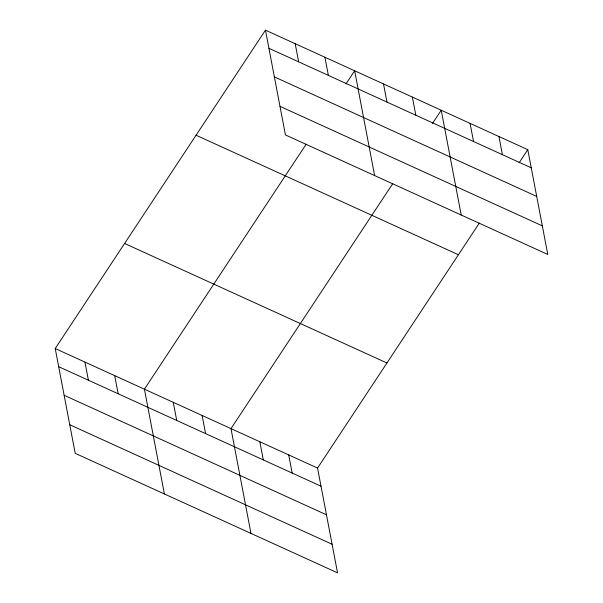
<?xml version="1.0" encoding="UTF-8"?>
<svg xmlns="http://www.w3.org/2000/svg" width="603" height="603" viewBox="0 0 603 603"><rect width="100%" height="100%" fill="white"/><g stroke="black" fill="none" stroke-linecap="round" stroke-linejoin="round"><path stroke-width="0.9" d="M479.332 223.065L317.555 468.064L337.544 572.85L75.209 453.328L55.22 348.542L265.456 30.15L527.791 149.672L547.78 254.458L285.445 134.936L265.456 30.15M306.188 144.177L144.418 389.176L164.4 493.97M345.979 83.923L354.647 70.785L374.636 175.571M392.757 183.621L230.987 428.62L250.976 533.406M432.547 123.359L441.223 110.228L461.212 215.015M519.115 162.802L527.791 149.672M268.915 48.293L531.251 167.815M274.365 76.89L536.708 196.405M279.988 106.347L542.323 225.861M196.073 135.223L458.416 254.737M124.595 243.476L386.938 362.991M55.22 348.542L317.555 468.064M58.679 366.684L321.022 486.206M64.137 395.282L326.472 514.796M69.752 424.738L332.095 544.26M498.937 136.519L502.397 154.669M470.076 123.374L473.536 141.517M412.362 97.083L415.821 115.226M383.508 83.93L386.968 102.08M324.919 57.24L328.379 75.383M295.184 43.695L298.643 61.838M288.701 454.918L292.161 473.061M259.84 441.765L263.307 459.908M202.126 415.475L205.593 433.617M173.272 402.329L176.732 420.472M114.683 375.631L118.143 393.774M84.955 362.086L88.415 380.229"/></g></svg>
